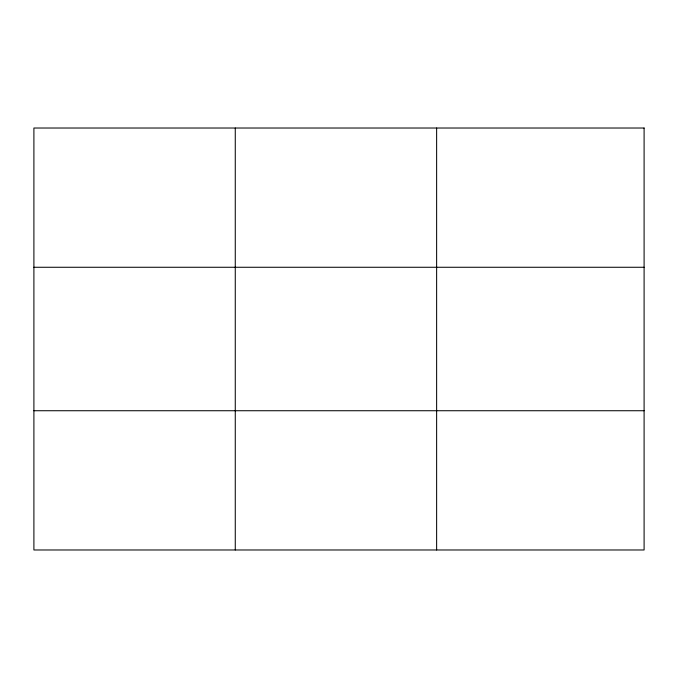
<?xml version="1.0" encoding="UTF-8"?>
<svg xmlns="http://www.w3.org/2000/svg" width="678" height="678" viewBox="0 0 678 678"><rect width="100%" height="100%" fill="white"/><g stroke="black" fill="none" stroke-linecap="round" stroke-linejoin="round"><path stroke-width="1.02" d="M235.266 549.977L235.266 128.023M436.632 549.977L436.632 128.023M33.9 267.268L644.1 267.268M33.9 410.732L644.1 410.732M644.1 128.023L644.1 549.977L33.9 549.977L33.9 128.023L644.1 128.023"/></g></svg>
